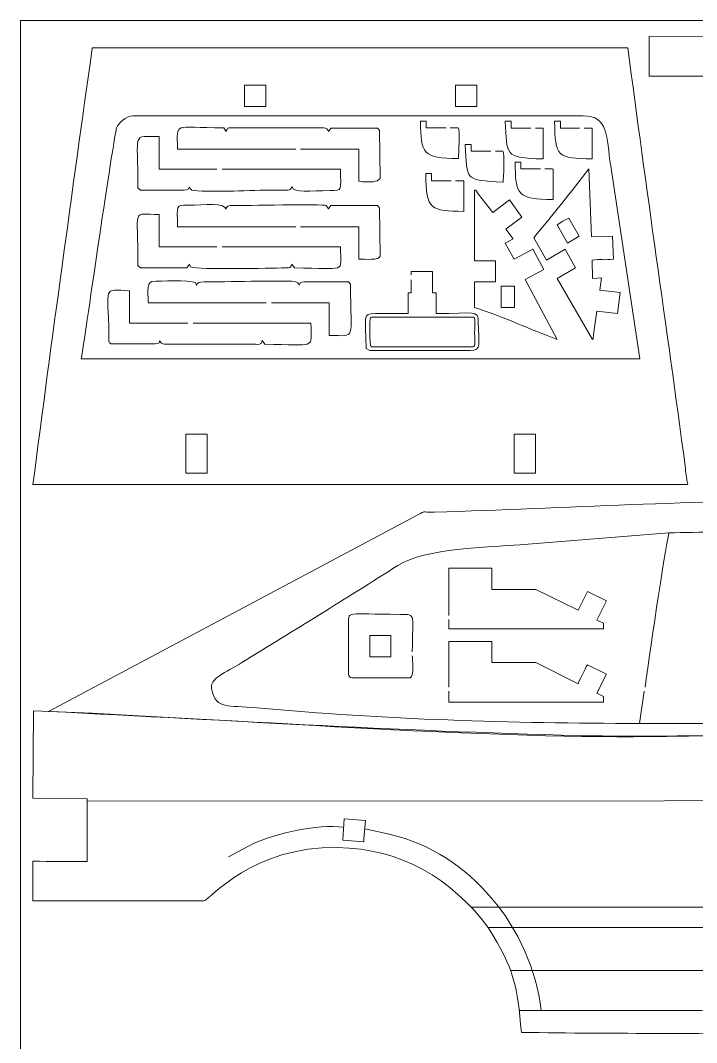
# Model space of a CAD drawing. Header units: centimetres. Extents: x -5.6 to 52.4, y -14 to 24.
# Drawn here: x -5.59 to 2.54, y 11.7 to 24.01 of the extents above; entities that cross this region are included whole.
import ezdxf

# ---------------------------------------------------------------- set-up
doc = ezdxf.new("R2010")
doc.units = ezdxf.units.CM
doc.header["$MEASUREMENT"] = 0
doc.layers.add('Camada 1', color=7, linetype='Continuous')

msp = doc.modelspace()

# ---------------------------------------------------------------- linework, layer by layer
at = {"layer": 'Camada 1', "color": 5, "lineweight": 9}
msp.add_open_spline([(52.40695, -13.99431), (52.40695, -13.99431), (-5.59305, -13.99431), (-5.59305, -13.99431), (-5.59305, -13.99431), (-5.59305, -13.99431), (52.40695, -13.9943), (52.40695, -13.9943), (52.40695, -13.9943), (52.40695, -13.9943), (52.40695, 24.00571), (52.40695, 24.00571), (52.40695, 24.00571), (52.40695, 24.00571), (-5.59305, 24.00571), (-5.59305, 24.00571), (-5.59305, 24.00571), (-5.59305, 24.00571), (-5.59305, -13.9943), (-5.59305, -13.9943)], degree=3, knots=[0, 0, 0, 0, 0.16666667, 0.16666667, 0.16666667, 0.16666667, 0.33333333, 0.33333333, 0.33333333, 0.33333333, 0.5, 0.5, 0.5, 0.5, 0.66666667, 0.66666667, 0.66666667, 0.66666667, 1, 1, 1, 1], dxfattribs=at)
at = {"layer": 'Camada 1', "color": 3, "lineweight": 9}
for points, knots in [([(3.84542, 23.82046), (3.84542, 23.82046), (1.96996, 23.81421), (1.96996, 23.81421), (1.96996, 23.81421), (1.96996, 23.81421), (1.96996, 23.33285), (1.96996, 23.33285), (1.96996, 23.33285), (4.67064, 23.33285), (7.3713, 23.33285), (10.07198, 23.33285), (10.07198, 23.33285), (10.07198, 23.33285), (10.07198, 23.82046), (10.07198, 23.82046), (10.07198, 23.82046), (10.07198, 23.82046), (3.84542, 23.82046), (3.84542, 23.82046)], [0, 0, 0, 0, 0.16666667, 0.16666667, 0.16666667, 0.16666667, 0.33333333, 0.33333333, 0.33333333, 0.33333333, 0.5, 0.5, 0.5, 0.5, 0.66666667, 0.66666667, 0.66666667, 0.66666667, 1, 1, 1, 1]), ([(2.34728, 18.41883), (2.34728, 18.41883), (2.43481, 18.41883), (2.43481, 18.41883), (2.43481, 18.41883), (2.41393, 18.51275), (2.41543, 18.55019), (2.40354, 18.64387), (2.40354, 18.64387), (2.18183, 20.32239), (1.93119, 21.99712), (1.71586, 23.6764), (1.71586, 23.6764), (1.71586, 23.6764), (-4.72949, 23.6764), (-4.72949, 23.6764), (-4.72949, 23.6764), (-4.97204, 21.92474), (-5.21735, 20.17278), (-5.44217, 18.41883), (-5.44217, 18.41883), (-2.84569, 18.41883), (-0.2492, 18.41883), (2.34728, 18.41883)], [0, 0, 0, 0, 0.14285714, 0.14285714, 0.14285714, 0.14285714, 0.28571429, 0.28571429, 0.28571429, 0.28571429, 0.42857143, 0.42857143, 0.42857143, 0.42857143, 0.57142857, 0.57142857, 0.57142857, 0.57142857, 0.71428571, 0.71428571, 0.71428571, 0.71428571, 1, 1, 1, 1]), ([(1.17823, 22.85744), (1.48278, 22.85744), (1.45489, 22.61215), (1.50957, 22.25103), (1.50957, 22.25103), (1.50957, 22.25103), (1.85965, 19.93169), (1.85965, 19.93169), (1.85965, 19.93169), (1.85965, 19.93169), (-4.86076, 19.93169), (-4.86076, 19.93169), (-4.86076, 19.93169), (-4.79995, 20.31331), (-4.4824, 22.53808), (-4.43567, 22.71364), (-4.43567, 22.71364), (-4.41204, 22.7748), (-4.32318, 22.84937), (-4.24187, 22.85744), (-4.24187, 22.85744), (-4.24187, 22.85744), (-2.9728, 22.85744), (-2.9728, 22.85744), (-2.9728, 22.85744), (-1.58912, 22.85744), (-0.20545, 22.85744), (1.17823, 22.85744)], [0, 0, 0, 0, 0.125, 0.125, 0.125, 0.125, 0.25, 0.25, 0.25, 0.25, 0.375, 0.375, 0.375, 0.375, 0.5, 0.5, 0.5, 0.5, 0.625, 0.625, 0.625, 0.625, 0.75, 0.75, 0.75, 0.75, 1, 1, 1, 1]), ([(9.05521, 16.24278), (9.05521, 16.24278), (6.67337, 18.08699), (6.67337, 18.08699), (6.67337, 18.08699), (6.57445, 18.1248), (4.36433, 18.20742), (4.11648, 18.21201), (4.11648, 18.21201), (2.5405, 18.24118), (0.96481, 18.12925), (-0.60971, 18.08699), (-0.60971, 18.08699), (-0.77908, 18.08417), (-0.7189, 18.10416), (-0.80352, 18.05573), (-0.80352, 18.05573), (-0.80352, 18.05573), (-1.17235, 17.86192), (-1.17235, 17.86192), (-1.17235, 17.86192), (-1.17235, 17.86192), (-5.25463, 15.6864), (-5.25463, 15.6864), (-5.25463, 15.6864), (-3.06052, 15.57841), (-0.86867, 15.43918), (1.32828, 15.39256), (1.32828, 15.39256), (1.76371, 15.38332), (2.1993, 15.39256), (2.63485, 15.39256), (2.63485, 15.39256), (2.63485, 15.39256), (2.63485, 15.39883), (2.63485, 15.39883), (2.63485, 15.39883), (5.14147, 15.37555), (7.64875, 15.39256), (10.15547, 15.39256), (10.15547, 15.39256), (10.15547, 15.39256), (9.05521, 16.24278), (9.05521, 16.24278)], [0, 0, 0, 0, 0.08333333, 0.08333333, 0.08333333, 0.08333333, 0.16666667, 0.16666667, 0.16666667, 0.16666667, 0.25, 0.25, 0.25, 0.25, 0.33333333, 0.33333333, 0.33333333, 0.33333333, 0.41666667, 0.41666667, 0.41666667, 0.41666667, 0.5, 0.5, 0.5, 0.5, 0.58333333, 0.58333333, 0.58333333, 0.58333333, 0.66666667, 0.66666667, 0.66666667, 0.66666667, 0.75, 0.75, 0.75, 0.75, 0.83333333, 0.83333333, 0.83333333, 0.83333333, 1, 1, 1, 1]), ([(1.90966, 15.93019), (1.90966, 15.93019), (1.8534, 15.54261), (1.8534, 15.54261), (1.8534, 15.54261), (0.31346, 15.54261), (-1.2157, 15.58967), (-2.74774, 15.73014), (-2.74774, 15.73014), (-3.10571, 15.76296), (-3.23167, 15.70797), (-3.29164, 15.9427), (-3.29164, 15.9427), (-3.32851, 16.087), (-3.12469, 16.15198), (-2.92903, 16.27401), (-2.92903, 16.27401), (-2.30292, 16.66449), (-1.67702, 17.04386), (-1.05358, 17.44308), (-1.05358, 17.44308), (-0.72243, 17.65513), (0.0471, 17.66432), (0.41556, 17.69314), (0.41556, 17.69314), (0.41556, 17.69314), (2.20974, 17.83692), (2.20974, 17.83692), (2.20974, 17.83692), (2.1577, 17.62892), (1.96071, 16.26276), (1.92218, 15.98021)], [0, 0, 0, 0, 0.11111111, 0.11111111, 0.11111111, 0.11111111, 0.22222222, 0.22222222, 0.22222222, 0.22222222, 0.33333333, 0.33333333, 0.33333333, 0.33333333, 0.44444444, 0.44444444, 0.44444444, 0.44444444, 0.55555556, 0.55555556, 0.55555556, 0.55555556, 0.66666667, 0.66666667, 0.66666667, 0.66666667, 0.77777778, 0.77777778, 0.77777778, 0.77777778, 1, 1, 1, 1]), ([(0.03419, 13.08573), (0.35763, 12.57209), (0.38158, 12.37639), (0.43431, 11.8229), (0.43431, 11.8229), (1.56742, 11.80306), (2.70697, 11.8151), (3.84139, 11.81042), (3.84139, 11.81042), (3.84139, 11.81042), (8.04244, 11.80415), (8.04244, 11.80415), (8.04244, 11.80415), (8.04244, 11.80415), (10.36802, 11.81042), (10.36802, 11.81042), (10.36802, 11.81042), (10.41833, 12.40093), (10.53701, 12.84819), (10.94943, 13.30453), (10.94943, 13.30453), (11.62557, 14.05267), (12.78135, 14.26438), (13.66262, 13.76715), (13.66262, 13.76715), (13.66262, 13.76715), (13.8689, 13.64212), (13.8689, 13.64212), (13.8689, 13.64212), (13.91262, 13.63002), (16.14867, 13.64838), (16.40704, 13.64838), (16.40704, 13.64838), (16.40704, 13.64838), (16.40704, 13.88594), (16.40704, 13.88594), (16.40704, 13.88594), (16.40704, 13.88594), (16.0507, 13.88594), (16.0507, 13.88594), (16.0507, 13.88594), (16.0507, 13.88594), (16.0507, 14.69863), (16.0507, 14.69863), (16.0507, 14.69863), (16.0507, 14.69863), (16.37578, 14.69863), (16.37578, 14.69863), (16.37578, 14.69863), (16.3399, 14.87801), (15.85409, 14.90632), (15.66312, 14.93621), (15.66312, 14.93621), (14.01093, 15.19485), (12.2242, 15.27721), (10.56183, 15.36756), (10.56183, 15.36756), (10.56183, 15.36756), (10.46182, 15.23002), (10.46182, 15.23002), (10.46182, 15.23002), (10.13062, 15.45069), (10.36035, 15.38179), (9.63659, 15.39883), (9.63659, 15.39883), (9.63659, 15.39883), (9.63659, 15.13624), (9.63659, 15.13624), (9.63659, 15.13624), (9.63659, 15.13624), (9.38028, 15.13624), (9.38028, 15.13624), (9.38028, 15.13624), (9.38028, 15.13624), (9.38028, 15.39883), (9.38028, 15.39883), (9.38028, 15.39883), (7.24224, 15.39883), (5.10421, 15.39883), (2.96617, 15.39883), (2.96617, 15.39883), (2.96617, 15.39883), (2.18475, 15.38632), (2.18475, 15.38632), (2.18475, 15.38632), (0.12053, 15.3471), (-2.77755, 15.57346), (-4.9358, 15.67388), (-4.9358, 15.67388), (-4.9358, 15.67388), (-5.43593, 15.69264), (-5.43593, 15.69264), (-5.43593, 15.69264), (-5.43593, 15.69264), (-5.44217, 14.64237), (-5.44217, 14.64237), (-5.44217, 14.64237), (-5.44217, 14.64237), (-4.79202, 14.63613), (-4.79202, 14.63613), (-4.79202, 14.63613), (-4.79202, 14.63613), (-4.79202, 13.8797), (-4.79202, 13.8797), (-4.79202, 13.8797), (-5.00427, 13.8797), (-5.23238, 13.87362), (-5.44217, 13.88594), (-5.44217, 13.88594), (-5.44217, 13.88594), (-5.44217, 13.40456), (-5.44217, 13.40456), (-5.44217, 13.40456), (-5.44217, 13.40456), (-3.38541, 13.40456), (-3.38541, 13.40456), (-3.38541, 13.40456), (-3.3099, 13.43165), (-2.79171, 14.06724), (-1.77875, 14.04847), (-1.77875, 14.04847), (-1.01222, 14.03427), (-0.41019, 13.6783), (0.03419, 13.08573), (0.03419, 13.08573), (3.61218, 13.08573), (7.19016, 13.08573), (10.76815, 13.08573)], [0, 0, 0, 0, 0.03030303, 0.03030303, 0.03030303, 0.03030303, 0.06060606, 0.06060606, 0.06060606, 0.06060606, 0.09090909, 0.09090909, 0.09090909, 0.09090909, 0.12121212, 0.12121212, 0.12121212, 0.12121212, 0.15151515, 0.15151515, 0.15151515, 0.15151515, 0.18181818, 0.18181818, 0.18181818, 0.18181818, 0.21212121, 0.21212121, 0.21212121, 0.21212121, 0.24242424, 0.24242424, 0.24242424, 0.24242424, 0.27272727, 0.27272727, 0.27272727, 0.27272727, 0.3030303, 0.3030303, 0.3030303, 0.3030303, 0.33333333, 0.33333333, 0.33333333, 0.33333333, 0.36363636, 0.36363636, 0.36363636, 0.36363636, 0.39393939, 0.39393939, 0.39393939, 0.39393939, 0.42424242, 0.42424242, 0.42424242, 0.42424242, 0.45454545, 0.45454545, 0.45454545, 0.45454545, 0.48484848, 0.48484848, 0.48484848, 0.48484848, 0.51515152, 0.51515152, 0.51515152, 0.51515152, 0.54545455, 0.54545455, 0.54545455, 0.54545455, 0.57575758, 0.57575758, 0.57575758, 0.57575758, 0.60606061, 0.60606061, 0.60606061, 0.60606061, 0.63636364, 0.63636364, 0.63636364, 0.63636364, 0.66666667, 0.66666667, 0.66666667, 0.66666667, 0.6969697, 0.6969697, 0.6969697, 0.6969697, 0.72727273, 0.72727273, 0.72727273, 0.72727273, 0.75757576, 0.75757576, 0.75757576, 0.75757576, 0.78787879, 0.78787879, 0.78787879, 0.78787879, 0.81818182, 0.81818182, 0.81818182, 0.81818182, 0.84848485, 0.84848485, 0.84848485, 0.84848485, 0.87878788, 0.87878788, 0.87878788, 0.87878788, 0.90909091, 0.90909091, 0.90909091, 0.90909091, 0.93939394, 0.93939394, 0.93939394, 0.93939394, 1, 1, 1, 1])]:
    msp.add_open_spline(points, degree=3, knots=knots, dxfattribs=at)
at = {"layer": 'Camada 1', "lineweight": 9}
for points in [[(-2.67896, 23.22626), (-2.67896, 23.22626), (-2.64146, 23.22626), (-2.64146, 23.22626), (-2.64146, 23.22626), (-2.64146, 23.22626), (-2.64146, 22.96996), (-2.64146, 22.96996), (-2.64146, 22.96996), (-2.64146, 22.96996), (-2.89779, 22.96996), (-2.89779, 22.96996), (-2.89779, 22.96996), (-2.89779, 22.96996), (-2.89779, 23.22626), (-2.89779, 23.22626), (-2.89779, 23.22626), (-2.89779, 23.22626), (-2.67896, 23.22626), (-2.67896, 23.22626)], [(-0.14083, 23.22626), (-0.14083, 23.22626), (-0.10333, 23.22626), (-0.10333, 23.22626), (-0.10333, 23.22626), (-0.10333, 23.22626), (-0.10333, 22.96996), (-0.10333, 22.96996), (-0.10333, 22.96996), (-0.10333, 22.96996), (-0.35966, 22.96996), (-0.35966, 22.96996), (-0.35966, 22.96996), (-0.35966, 22.96996), (-0.35966, 23.22626), (-0.35966, 23.22626), (-0.35966, 23.22626), (-0.35966, 23.22626), (-0.14083, 23.22626), (-0.14083, 23.22626)], [(0.93444, 21.58836), (0.93444, 21.58836), (0.86566, 21.54459), (0.86566, 21.54459), (0.86566, 21.54459), (0.86566, 21.54459), (0.9907, 21.32578), (0.9907, 21.32578), (0.9907, 21.32578), (0.9907, 21.32578), (1.12823, 21.40708), (1.12823, 21.40708), (1.12823, 21.40708), (1.12823, 21.40708), (1.0032, 21.62587), (1.0032, 21.62587), (1.0032, 21.62587), (1.0032, 21.62587), (0.93444, 21.58836), (0.93444, 21.58836)], [(0.27176, 20.55061), (0.27176, 20.55061), (0.19049, 20.55061), (0.19049, 20.55061), (0.19049, 20.55061), (0.19049, 20.55061), (0.19049, 20.80691), (0.19049, 20.80691), (0.19049, 20.80691), (0.19049, 20.80691), (0.35302, 20.80691), (0.35302, 20.80691), (0.35302, 20.80691), (0.35302, 20.80691), (0.35302, 20.55061), (0.35302, 20.55061), (0.35302, 20.55061), (0.35302, 20.55061), (0.27176, 20.55061), (0.27176, 20.55061)], [(-3.3854, 19.02521), (-3.3854, 19.02521), (-3.3479, 19.02521), (-3.3479, 19.02521), (-3.3479, 19.02521), (-3.3479, 19.02521), (-3.3479, 18.55635), (-3.3479, 18.55635), (-3.3479, 18.55635), (-3.3479, 18.55635), (-3.60421, 18.55635), (-3.60421, 18.55635), (-3.60421, 18.55635), (-3.60421, 18.55635), (-3.60421, 19.02521), (-3.60421, 19.02521), (-3.60421, 19.02521), (-3.60421, 19.02521), (-3.3854, 19.02521), (-3.3854, 19.02521)], [(0.55934, 19.02521), (0.55934, 19.02521), (0.60309, 19.02521), (0.60309, 19.02521), (0.60309, 19.02521), (0.60309, 19.02521), (0.60309, 18.55635), (0.60309, 18.55635), (0.60309, 18.55635), (0.60309, 18.55635), (0.34678, 18.55635), (0.34678, 18.55635), (0.34678, 18.55635), (0.34678, 18.55635), (0.34678, 19.02521), (0.34678, 19.02521), (0.34678, 19.02521), (0.34678, 19.02521), (0.55934, 19.02521), (0.55934, 19.02521)], [(-1.3474, 16.59913), (-1.3474, 16.59913), (-1.39114, 16.59913), (-1.39114, 16.59913), (-1.39114, 16.59913), (-1.39114, 16.59913), (-1.39114, 16.34279), (-1.39114, 16.34279), (-1.39114, 16.34279), (-1.39114, 16.34279), (-1.13484, 16.34279), (-1.13484, 16.34279), (-1.13484, 16.34279), (-1.13484, 16.34279), (-1.13484, 16.59913), (-1.13484, 16.59913), (-1.13484, 16.59913), (-1.13484, 16.59913), (-1.3474, 16.59913), (-1.3474, 16.59913)], [(-1.45992, 14.15475), (-1.45992, 14.15475), (-1.45992, 14.11725), (-1.45992, 14.11725), (-1.45992, 14.11725), (-1.45992, 14.11725), (-1.71625, 14.136), (-1.71625, 14.136), (-1.71625, 14.136), (-1.71625, 14.136), (-1.69749, 14.3923), (-1.69749, 14.3923), (-1.69749, 14.3923), (-1.69749, 14.3923), (-1.44117, 14.37355), (-1.44117, 14.37355), (-1.44117, 14.37355), (-1.44117, 14.37355), (-1.45992, 14.15475), (-1.45992, 14.15475)]]:
    msp.add_open_spline(points, degree=3, knots=[0, 0, 0, 0, 0.16666667, 0.16666667, 0.16666667, 0.16666667, 0.33333333, 0.33333333, 0.33333333, 0.33333333, 0.5, 0.5, 0.5, 0.5, 0.66666667, 0.66666667, 0.66666667, 0.66666667, 1, 1, 1, 1], dxfattribs=at)
at = {"layer": 'Camada 1', "color": 2, "lineweight": 9}
for points, knots in [([(-2.27888, 22.4573), (-2.27888, 22.4573), (-3.70424, 22.4573), (-3.70424, 22.4573), (-3.70424, 22.4573), (-3.70424, 22.79319), (-3.77194, 22.71364), (-3.14786, 22.71364), (-3.14786, 22.71364), (-3.14786, 22.71364), (-3.1166, 22.66987), (-3.1166, 22.66987), (-3.1166, 22.66987), (-3.1166, 22.66987), (-3.1166, 22.68239), (-3.1166, 22.68239), (-3.1166, 22.68239), (-3.08251, 22.71642), (-3.11378, 22.71364), (-3.03531, 22.71364), (-3.03531, 22.71364), (-3.03531, 22.71364), (-1.94129, 22.71364), (-1.94129, 22.71364), (-1.94129, 22.71364), (-1.91448, 22.71033), (-1.89675, 22.69338), (-1.88503, 22.66987), (-1.88503, 22.66987), (-1.88503, 22.66987), (-1.86004, 22.70738), (-1.86004, 22.70738), (-1.86004, 22.70738), (-1.80226, 22.70738), (-1.29738, 22.70738), (-1.29738, 22.70738), (-1.29738, 22.70738), (-1.29738, 22.70738), (-1.27239, 22.68239), (-1.27239, 22.68239), (-1.27239, 22.68239), (-1.27239, 22.68239), (-1.26612, 22.10098), (-1.26612, 22.10098), (-1.26612, 22.10098), (-1.30907, 22.05806), (-1.37468, 22.0591), (-1.47243, 22.06346), (-1.47243, 22.06346), (-1.47243, 22.06346), (-1.52244, 22.06974), (-1.52244, 22.06974), (-1.52244, 22.06974), (-1.52244, 22.06974), (-1.52244, 22.4573), (-1.52244, 22.4573), (-1.52244, 22.4573), (-1.52244, 22.4573), (-2.22262, 22.4573), (-2.22262, 22.4573)], [0, 0, 0, 0, 0.0625, 0.0625, 0.0625, 0.0625, 0.125, 0.125, 0.125, 0.125, 0.1875, 0.1875, 0.1875, 0.1875, 0.25, 0.25, 0.25, 0.25, 0.3125, 0.3125, 0.3125, 0.3125, 0.375, 0.375, 0.375, 0.375, 0.4375, 0.4375, 0.4375, 0.4375, 0.5, 0.5, 0.5, 0.5, 0.5625, 0.5625, 0.5625, 0.5625, 0.625, 0.625, 0.625, 0.625, 0.6875, 0.6875, 0.6875, 0.6875, 0.75, 0.75, 0.75, 0.75, 0.8125, 0.8125, 0.8125, 0.8125, 0.875, 0.875, 0.875, 0.875, 1, 1, 1, 1]), ([(-0.42216, 22.71364), (-0.42216, 22.71364), (-0.32839, 22.71364), (-0.32839, 22.71364), (-0.32839, 22.71364), (-0.30049, 22.68559), (-0.32216, 22.39532), (-0.32216, 22.34479), (-0.32216, 22.34479), (-0.7503, 22.34479), (-0.77849, 22.39823), (-0.77849, 22.79491), (-0.77849, 22.79491), (-0.77849, 22.79491), (-0.70973, 22.79491), (-0.70973, 22.79491), (-0.70973, 22.79491), (-0.70973, 22.79491), (-0.70973, 22.71364), (-0.70973, 22.71364), (-0.70973, 22.71364), (-0.70973, 22.71364), (-0.47218, 22.71364), (-0.47218, 22.71364)], [0, 0, 0, 0, 0.14285714, 0.14285714, 0.14285714, 0.14285714, 0.28571429, 0.28571429, 0.28571429, 0.28571429, 0.42857143, 0.42857143, 0.42857143, 0.42857143, 0.57142857, 0.57142857, 0.57142857, 0.57142857, 0.71428571, 0.71428571, 0.71428571, 0.71428571, 1, 1, 1, 1]), ([(0.60309, 22.70738), (0.60309, 22.70738), (0.69686, 22.70738), (0.69686, 22.70738), (0.69686, 22.70738), (0.69686, 22.70738), (0.69686, 22.33855), (0.69686, 22.33855), (0.69686, 22.33855), (0.21699, 22.35083), (0.2647, 22.38337), (0.2405, 22.79491), (0.2405, 22.79491), (0.2405, 22.79491), (0.30927, 22.79491), (0.30927, 22.79491), (0.30927, 22.79491), (0.30927, 22.79491), (0.30927, 22.70738), (0.30927, 22.70738), (0.30927, 22.70738), (0.30927, 22.70738), (0.54683, 22.70738), (0.54683, 22.70738)], [0, 0, 0, 0, 0.14285714, 0.14285714, 0.14285714, 0.14285714, 0.28571429, 0.28571429, 0.28571429, 0.28571429, 0.42857143, 0.42857143, 0.42857143, 0.42857143, 0.57142857, 0.57142857, 0.57142857, 0.57142857, 0.71428571, 0.71428571, 0.71428571, 0.71428571, 1, 1, 1, 1]), ([(1.19074, 22.70738), (1.19074, 22.70738), (1.2845, 22.70738), (1.2845, 22.70738), (1.2845, 22.70738), (1.2845, 22.70738), (1.2845, 22.33855), (1.2845, 22.33855), (1.2845, 22.33855), (0.87446, 22.34905), (0.8344, 22.35225), (0.8344, 22.79491), (0.8344, 22.79491), (0.8344, 22.79491), (0.90317, 22.79491), (0.90317, 22.79491), (0.90317, 22.79491), (0.90317, 22.79491), (0.90317, 22.70738), (0.90317, 22.70738), (0.90317, 22.70738), (0.90317, 22.70738), (1.13448, 22.70738), (1.13448, 22.70738)], [0, 0, 0, 0, 0.14285714, 0.14285714, 0.14285714, 0.14285714, 0.28571429, 0.28571429, 0.28571429, 0.28571429, 0.42857143, 0.42857143, 0.42857143, 0.42857143, 0.57142857, 0.57142857, 0.57142857, 0.57142857, 0.71428571, 0.71428571, 0.71428571, 0.71428571, 1, 1, 1, 1]), ([(-3.16661, 22.21352), (-3.16661, 22.21352), (-1.74125, 22.21352), (-1.74125, 22.21352), (-1.74125, 22.21352), (-1.74125, 21.96112), (-1.71516, 21.9572), (-1.86627, 21.9572), (-1.86627, 21.9572), (-2.11205, 21.9572), (-2.29948, 21.91898), (-2.3289, 22.00721), (-2.3289, 22.00721), (-2.34913, 21.94641), (-2.3598, 21.96346), (-2.54145, 21.96346), (-2.54145, 21.96346), (-2.81471, 21.96205), (-3.25025, 21.9362), (-3.51044, 21.9572), (-3.51044, 21.9572), (-3.54373, 21.96261), (-3.55146, 21.98304), (-3.56045, 22.00096), (-3.56045, 22.00096), (-3.58411, 21.95361), (-3.58312, 21.96346), (-3.67922, 21.96346), (-3.67922, 21.96346), (-3.67922, 21.96346), (-4.1481, 21.96346), (-4.1481, 21.96346), (-4.1481, 21.96346), (-4.1481, 21.96346), (-4.17935, 21.98846), (-4.17935, 21.98846), (-4.17935, 21.98846), (-4.17935, 22.68964), (-4.25878, 22.60738), (-3.92304, 22.60738), (-3.92304, 22.60738), (-3.92304, 22.60738), (-3.92304, 22.21352), (-3.92304, 22.21352), (-3.92304, 22.21352), (-3.92304, 22.21352), (-3.22912, 22.21352), (-3.22912, 22.21352)], [0, 0, 0, 0, 0.07692308, 0.07692308, 0.07692308, 0.07692308, 0.15384615, 0.15384615, 0.15384615, 0.15384615, 0.23076923, 0.23076923, 0.23076923, 0.23076923, 0.30769231, 0.30769231, 0.30769231, 0.30769231, 0.38461538, 0.38461538, 0.38461538, 0.38461538, 0.46153846, 0.46153846, 0.46153846, 0.46153846, 0.53846154, 0.53846154, 0.53846154, 0.53846154, 0.61538462, 0.61538462, 0.61538462, 0.61538462, 0.69230769, 0.69230769, 0.69230769, 0.69230769, 0.76923077, 0.76923077, 0.76923077, 0.76923077, 0.84615385, 0.84615385, 0.84615385, 0.84615385, 1, 1, 1, 1]), ([(0.12171, 22.43232), (0.12171, 22.43232), (0.20925, 22.43232), (0.20925, 22.43232), (0.20925, 22.43232), (0.2374, 22.40413), (0.21548, 22.10843), (0.21548, 22.05723), (0.21548, 22.05723), (-0.25902, 22.08877), (-0.21328, 22.07195), (-0.24087, 22.51361), (-0.24087, 22.51361), (-0.24087, 22.51361), (-0.17209, 22.51361), (-0.17209, 22.51361), (-0.17209, 22.51361), (-0.17209, 22.51361), (-0.17209, 22.43232), (-0.17209, 22.43232), (-0.17209, 22.43232), (-0.17209, 22.43232), (0.06545, 22.43232), (0.06545, 22.43232)], [0, 0, 0, 0, 0.14285714, 0.14285714, 0.14285714, 0.14285714, 0.28571429, 0.28571429, 0.28571429, 0.28571429, 0.42857143, 0.42857143, 0.42857143, 0.42857143, 0.57142857, 0.57142857, 0.57142857, 0.57142857, 0.71428571, 0.71428571, 0.71428571, 0.71428571, 1, 1, 1, 1]), ([(0.71561, 22.21977), (0.71561, 22.21977), (0.8094, 22.21977), (0.8094, 22.21977), (0.8094, 22.21977), (0.8094, 22.21977), (0.81565, 22.21352), (0.81565, 22.21352), (0.81565, 22.21352), (0.81565, 22.21352), (0.81565, 21.85095), (0.81565, 21.85095), (0.81565, 21.85095), (0.38713, 21.85095), (0.3593, 21.90451), (0.3593, 22.30105), (0.3593, 22.30105), (0.3593, 22.30105), (0.42804, 22.30105), (0.42804, 22.30105), (0.42804, 22.30105), (0.42804, 22.30105), (0.42804, 22.21977), (0.42804, 22.21977), (0.42804, 22.21977), (0.42804, 22.21977), (0.66562, 22.21977), (0.66562, 22.21977)], [0, 0, 0, 0, 0.125, 0.125, 0.125, 0.125, 0.25, 0.25, 0.25, 0.25, 0.375, 0.375, 0.375, 0.375, 0.5, 0.5, 0.5, 0.5, 0.625, 0.625, 0.625, 0.625, 0.75, 0.75, 0.75, 0.75, 1, 1, 1, 1]), ([(-0.35966, 22.07599), (-0.35966, 22.07599), (-0.25962, 22.07599), (-0.25962, 22.07599), (-0.25962, 22.07599), (-0.25962, 22.07599), (-0.25962, 21.70712), (-0.25962, 21.70712), (-0.25962, 21.70712), (-0.64818, 21.71713), (-0.716, 21.71292), (-0.716, 22.16351), (-0.716, 22.16351), (-0.716, 22.16351), (-0.64722, 22.16351), (-0.64722, 22.16351), (-0.64722, 22.16351), (-0.64722, 22.16351), (-0.64722, 22.07599), (-0.64722, 22.07599), (-0.64722, 22.07599), (-0.64722, 22.07599), (-0.40968, 22.07599), (-0.40968, 22.07599)], [0, 0, 0, 0, 0.14285714, 0.14285714, 0.14285714, 0.14285714, 0.28571429, 0.28571429, 0.28571429, 0.28571429, 0.42857143, 0.42857143, 0.42857143, 0.42857143, 0.57142857, 0.57142857, 0.57142857, 0.57142857, 0.71428571, 0.71428571, 0.71428571, 0.71428571, 1, 1, 1, 1]), ([(1.30326, 20.22553), (1.30326, 20.22553), (1.29701, 20.16925), (1.29701, 20.16925), (1.29701, 20.16925), (1.29701, 20.16925), (1.29078, 20.16925), (1.29078, 20.16925), (1.29078, 20.16925), (1.29078, 20.16925), (1.29078, 20.163), (1.29078, 20.163), (1.29078, 20.163), (1.29078, 20.163), (0.86566, 20.90068), (0.86566, 20.90068), (0.86566, 20.90068), (0.86566, 20.90068), (1.08447, 21.02572), (1.08447, 21.02572), (1.08447, 21.02572), (1.08447, 21.02572), (0.95943, 21.25078), (0.95943, 21.25078), (0.95943, 21.25078), (0.95943, 21.25078), (0.73436, 21.11951), (0.73436, 21.11951), (0.73436, 21.11951), (0.73436, 21.11951), (0.58434, 21.38832), (0.58434, 21.38832), (0.58434, 21.38832), (0.8033, 21.662), (1.03619, 21.94307), (1.247, 22.21977), (1.247, 22.21977), (1.247, 22.21977), (1.27826, 21.40081), (1.27826, 21.40081), (1.27826, 21.40081), (1.27826, 21.40081), (1.52832, 21.40708), (1.52832, 21.40708), (1.52832, 21.40708), (1.52832, 21.40708), (1.54084, 21.13199), (1.54084, 21.13199), (1.54084, 21.13199), (1.43594, 21.11704), (1.37693, 21.13489), (1.2845, 21.11951), (1.2845, 21.11951), (1.2845, 21.11951), (1.29078, 20.90068), (1.29078, 20.90068), (1.29078, 20.90068), (1.29078, 20.90068), (1.39705, 20.90694), (1.39705, 20.90694), (1.39705, 20.90694), (1.39705, 20.90694), (1.3783, 20.7569), (1.3783, 20.7569), (1.3783, 20.7569), (1.3783, 20.7569), (1.62209, 20.7319), (1.62209, 20.7319), (1.62209, 20.7319), (1.62209, 20.7319), (1.59083, 20.4756), (1.59083, 20.4756), (1.59083, 20.4756), (1.59083, 20.4756), (1.34076, 20.50683), (1.34076, 20.50683), (1.34076, 20.50683), (1.34076, 20.50683), (1.30326, 20.22553), (1.30326, 20.22553)], [0, 0, 0, 0, 0.04761905, 0.04761905, 0.04761905, 0.04761905, 0.0952381, 0.0952381, 0.0952381, 0.0952381, 0.14285714, 0.14285714, 0.14285714, 0.14285714, 0.19047619, 0.19047619, 0.19047619, 0.19047619, 0.23809524, 0.23809524, 0.23809524, 0.23809524, 0.28571429, 0.28571429, 0.28571429, 0.28571429, 0.33333333, 0.33333333, 0.33333333, 0.33333333, 0.38095238, 0.38095238, 0.38095238, 0.38095238, 0.42857143, 0.42857143, 0.42857143, 0.42857143, 0.47619048, 0.47619048, 0.47619048, 0.47619048, 0.52380952, 0.52380952, 0.52380952, 0.52380952, 0.57142857, 0.57142857, 0.57142857, 0.57142857, 0.61904762, 0.61904762, 0.61904762, 0.61904762, 0.66666667, 0.66666667, 0.66666667, 0.66666667, 0.71428571, 0.71428571, 0.71428571, 0.71428571, 0.76190476, 0.76190476, 0.76190476, 0.76190476, 0.80952381, 0.80952381, 0.80952381, 0.80952381, 0.85714286, 0.85714286, 0.85714286, 0.85714286, 0.9047619, 0.9047619, 0.9047619, 0.9047619, 1, 1, 1, 1]), ([(-0.08457, 21.91969), (-0.08457, 21.91969), (-0.11583, 21.96346), (-0.11583, 21.96346), (-0.11583, 21.96346), (-0.11583, 21.96346), (-0.12835, 21.96346), (-0.12835, 21.96346), (-0.12835, 21.96346), (-0.12835, 21.96346), (-0.12835, 21.11323), (-0.12835, 21.11323), (-0.12835, 21.11323), (-0.12835, 21.11323), (0.12171, 21.11323), (0.12171, 21.11323), (0.12171, 21.11323), (0.12171, 21.11323), (0.12171, 20.85694), (0.12171, 20.85694), (0.12171, 20.85694), (0.12171, 20.85694), (-0.12835, 20.85694), (-0.12835, 20.85694), (-0.12835, 20.85694), (-0.12835, 20.85694), (-0.12835, 20.55061), (-0.12835, 20.55061), (-0.12835, 20.55061), (0.20686, 20.43881), (0.53734, 20.29023), (0.86566, 20.163), (0.86566, 20.163), (0.86566, 20.163), (0.47805, 20.88819), (0.47805, 20.88819), (0.47805, 20.88819), (0.47805, 20.88819), (0.70313, 21.00696), (0.70313, 21.00696), (0.70313, 21.00696), (0.70313, 21.00696), (0.57182, 21.25078), (0.57182, 21.25078), (0.57182, 21.25078), (0.57182, 21.25078), (0.34678, 21.13199), (0.34678, 21.13199), (0.34678, 21.13199), (0.34678, 21.13199), (0.2405, 21.32578), (0.2405, 21.32578), (0.2405, 21.32578), (0.2405, 21.32578), (0.33427, 21.37581), (0.33427, 21.37581), (0.33427, 21.37581), (0.33427, 21.37581), (0.24675, 21.4946), (0.24675, 21.4946), (0.24675, 21.4946), (0.24675, 21.4946), (0.44054, 21.63839), (0.44054, 21.63839), (0.44054, 21.63839), (0.44054, 21.63839), (0.29052, 21.84468), (0.29052, 21.84468), (0.29052, 21.84468), (0.29052, 21.84468), (0.09045, 21.69465), (0.09045, 21.69465), (0.09045, 21.69465), (0.09045, 21.69465), (-0.08457, 21.91969), (-0.08457, 21.91969)], [0, 0, 0, 0, 0.05, 0.05, 0.05, 0.05, 0.1, 0.1, 0.1, 0.1, 0.15, 0.15, 0.15, 0.15, 0.2, 0.2, 0.2, 0.2, 0.25, 0.25, 0.25, 0.25, 0.3, 0.3, 0.3, 0.3, 0.35, 0.35, 0.35, 0.35, 0.4, 0.4, 0.4, 0.4, 0.45, 0.45, 0.45, 0.45, 0.5, 0.5, 0.5, 0.5, 0.55, 0.55, 0.55, 0.55, 0.6, 0.6, 0.6, 0.6, 0.65, 0.65, 0.65, 0.65, 0.7, 0.7, 0.7, 0.7, 0.75, 0.75, 0.75, 0.75, 0.8, 0.8, 0.8, 0.8, 0.85, 0.85, 0.85, 0.85, 0.9, 0.9, 0.9, 0.9, 1, 1, 1, 1]), ([(-2.27888, 21.5196), (-2.754, 21.5196), (-3.22912, 21.5196), (-3.70424, 21.5196), (-3.70424, 21.5196), (-3.70424, 21.78582), (-3.72917, 21.78217), (-3.57921, 21.78217), (-3.57921, 21.78217), (-3.36742, 21.78217), (-3.14591, 21.82042), (-3.1166, 21.73216), (-3.1166, 21.73216), (-3.1166, 21.73216), (-3.1166, 21.75091), (-3.1166, 21.75091), (-3.1166, 21.75091), (-3.08545, 21.78204), (-3.09445, 21.7759), (-3.03531, 21.7759), (-3.03531, 21.7759), (-2.91622, 21.7759), (-1.94461, 21.79952), (-1.9163, 21.7759), (-1.9163, 21.7759), (-1.9163, 21.7759), (-1.88503, 21.73839), (-1.88503, 21.73839), (-1.88503, 21.73839), (-1.88503, 21.73839), (-1.86004, 21.7759), (-1.86004, 21.7759), (-1.86004, 21.7759), (-1.80226, 21.7759), (-1.29738, 21.7759), (-1.29738, 21.7759), (-1.29738, 21.7759), (-1.29738, 21.7759), (-1.27239, 21.74466), (-1.27239, 21.74466), (-1.27239, 21.74466), (-1.27239, 21.74466), (-1.26612, 21.16949), (-1.26612, 21.16949), (-1.26612, 21.16949), (-1.27221, 21.11482), (-1.44832, 21.13199), (-1.52244, 21.13199), (-1.52244, 21.13199), (-1.52244, 21.13199), (-1.52244, 21.5196), (-1.52244, 21.5196), (-1.52244, 21.5196), (-1.52244, 21.5196), (-2.22262, 21.5196), (-2.22262, 21.5196)], [0, 0, 0, 0, 0.06666667, 0.06666667, 0.06666667, 0.06666667, 0.13333333, 0.13333333, 0.13333333, 0.13333333, 0.2, 0.2, 0.2, 0.2, 0.26666667, 0.26666667, 0.26666667, 0.26666667, 0.33333333, 0.33333333, 0.33333333, 0.33333333, 0.4, 0.4, 0.4, 0.4, 0.46666667, 0.46666667, 0.46666667, 0.46666667, 0.53333333, 0.53333333, 0.53333333, 0.53333333, 0.6, 0.6, 0.6, 0.6, 0.66666667, 0.66666667, 0.66666667, 0.66666667, 0.73333333, 0.73333333, 0.73333333, 0.73333333, 0.8, 0.8, 0.8, 0.8, 0.86666667, 0.86666667, 0.86666667, 0.86666667, 1, 1, 1, 1]), ([(-3.16661, 21.28203), (-2.69149, 21.28203), (-2.21637, 21.28203), (-1.74125, 21.28203), (-1.74125, 21.28203), (-1.74125, 20.9463), (-1.65544, 21.02572), (-2.29764, 21.02572), (-2.29764, 21.02572), (-2.29764, 21.02572), (-2.3289, 21.06949), (-2.3289, 21.06949), (-2.3289, 21.06949), (-2.35224, 21.02265), (-2.34124, 21.02572), (-2.41016, 21.02572), (-2.41016, 21.02572), (-2.59313, 21.02572), (-3.43731, 21.00135), (-3.54795, 21.03822), (-3.54795, 21.03822), (-3.54795, 21.03822), (-3.56045, 21.06949), (-3.56045, 21.06949), (-3.56045, 21.06949), (-3.56045, 21.06949), (-3.59169, 21.02572), (-3.59169, 21.02572), (-3.59169, 21.02572), (-3.59169, 21.02572), (-4.1481, 21.02572), (-4.1481, 21.02572), (-4.1481, 21.02572), (-4.1481, 21.02572), (-4.17935, 21.05697), (-4.17935, 21.05697), (-4.17935, 21.05697), (-4.17935, 21.7761), (-4.25902, 21.66962), (-3.92304, 21.66962), (-3.92304, 21.66962), (-3.92304, 21.66962), (-3.92304, 21.28203), (-3.92304, 21.28203), (-3.92304, 21.28203), (-3.92304, 21.28203), (-3.22912, 21.28203), (-3.22912, 21.28203)], [0, 0, 0, 0, 0.07692308, 0.07692308, 0.07692308, 0.07692308, 0.15384615, 0.15384615, 0.15384615, 0.15384615, 0.23076923, 0.23076923, 0.23076923, 0.23076923, 0.30769231, 0.30769231, 0.30769231, 0.30769231, 0.38461538, 0.38461538, 0.38461538, 0.38461538, 0.46153846, 0.46153846, 0.46153846, 0.46153846, 0.53846154, 0.53846154, 0.53846154, 0.53846154, 0.61538462, 0.61538462, 0.61538462, 0.61538462, 0.69230769, 0.69230769, 0.69230769, 0.69230769, 0.76923077, 0.76923077, 0.76923077, 0.76923077, 0.84615385, 0.84615385, 0.84615385, 0.84615385, 1, 1, 1, 1]), ([(-0.89101, 20.94444), (-0.89101, 20.94444), (-0.89101, 20.98196), (-0.89101, 20.98196), (-0.89101, 20.98196), (-0.89101, 20.98196), (-0.63472, 20.98196), (-0.63472, 20.98196), (-0.63472, 20.98196), (-0.63472, 20.98196), (-0.63472, 20.72566), (-0.63472, 20.72566), (-0.63472, 20.72566), (-0.63472, 20.72566), (-0.59096, 20.72566), (-0.59096, 20.72566), (-0.59096, 20.72566), (-0.59096, 20.72566), (-0.59096, 20.4756), (-0.59096, 20.4756), (-0.59096, 20.4756), (-0.13422, 20.4756), (-0.08457, 20.52614), (-0.08457, 20.37556), (-0.08457, 20.37556), (-0.08457, 20.11105), (-0.03393, 20.03173), (-0.18461, 20.03173), (-0.18461, 20.03173), (-0.18461, 20.03173), (-1.39114, 20.03173), (-1.39114, 20.03173), (-1.39114, 20.03173), (-1.39114, 20.03173), (-1.43492, 20.05673), (-1.43492, 20.05673), (-1.43492, 20.05673), (-1.43492, 20.45431), (-1.48793, 20.4756), (-1.3224, 20.4756), (-1.3224, 20.4756), (-1.3224, 20.4756), (-0.92856, 20.4756), (-0.92856, 20.4756), (-0.92856, 20.4756), (-0.92856, 20.4756), (-0.92856, 20.72566), (-0.92856, 20.72566), (-0.92856, 20.72566), (-0.92856, 20.72566), (-0.89101, 20.72566), (-0.89101, 20.72566), (-0.89101, 20.72566), (-0.89101, 20.72566), (-0.89101, 20.88192), (-0.89101, 20.88192)], [0, 0, 0, 0, 0.06666667, 0.06666667, 0.06666667, 0.06666667, 0.13333333, 0.13333333, 0.13333333, 0.13333333, 0.2, 0.2, 0.2, 0.2, 0.26666667, 0.26666667, 0.26666667, 0.26666667, 0.33333333, 0.33333333, 0.33333333, 0.33333333, 0.4, 0.4, 0.4, 0.4, 0.46666667, 0.46666667, 0.46666667, 0.46666667, 0.53333333, 0.53333333, 0.53333333, 0.53333333, 0.6, 0.6, 0.6, 0.6, 0.66666667, 0.66666667, 0.66666667, 0.66666667, 0.73333333, 0.73333333, 0.73333333, 0.73333333, 0.8, 0.8, 0.8, 0.8, 0.86666667, 0.86666667, 0.86666667, 0.86666667, 1, 1, 1, 1]), ([(-3.51668, 20.36305), (-3.51668, 20.36305), (-2.09758, 20.36305), (-2.09758, 20.36305), (-2.09758, 20.36305), (-2.09758, 20.02717), (-2.02989, 20.10674), (-2.65397, 20.10674), (-2.65397, 20.10674), (-2.65397, 20.10674), (-2.68523, 20.15049), (-2.68523, 20.15049), (-2.68523, 20.15049), (-2.68523, 20.0976), (-2.73866, 20.10674), (-2.76649, 20.10674), (-2.76649, 20.10674), (-2.76649, 20.10674), (-3.86054, 20.10674), (-3.86054, 20.10674), (-3.86054, 20.10674), (-3.88738, 20.11005), (-3.90497, 20.12695), (-3.9168, 20.15049), (-3.9168, 20.15049), (-3.92837, 20.10415), (-3.93281, 20.11299), (-4.02932, 20.11299), (-4.02932, 20.11299), (-4.02932, 20.11299), (-4.50445, 20.11299), (-4.50445, 20.11299), (-4.50445, 20.11299), (-4.54068, 20.14927), (-4.52778, 20.12237), (-4.52944, 20.22553), (-4.52944, 20.22553), (-4.5379, 20.81389), (-4.61483, 20.76827), (-4.27938, 20.75065), (-4.27938, 20.75065), (-4.27938, 20.75065), (-4.27938, 20.36305), (-4.27938, 20.36305), (-4.27938, 20.36305), (-4.27938, 20.36305), (-3.57921, 20.36305), (-3.57921, 20.36305)], [0, 0, 0, 0, 0.07692308, 0.07692308, 0.07692308, 0.07692308, 0.15384615, 0.15384615, 0.15384615, 0.15384615, 0.23076923, 0.23076923, 0.23076923, 0.23076923, 0.30769231, 0.30769231, 0.30769231, 0.30769231, 0.38461538, 0.38461538, 0.38461538, 0.38461538, 0.46153846, 0.46153846, 0.46153846, 0.46153846, 0.53846154, 0.53846154, 0.53846154, 0.53846154, 0.61538462, 0.61538462, 0.61538462, 0.61538462, 0.69230769, 0.69230769, 0.69230769, 0.69230769, 0.76923077, 0.76923077, 0.76923077, 0.76923077, 0.84615385, 0.84615385, 0.84615385, 0.84615385, 1, 1, 1, 1]), ([(-2.63522, 20.60687), (-2.63522, 20.60687), (-4.05431, 20.60687), (-4.05431, 20.60687), (-4.05431, 20.60687), (-4.05431, 20.65833), (-4.08636, 20.85707), (-4.01057, 20.86317), (-4.01057, 20.86317), (-3.90847, 20.87138), (-3.57278, 20.87975), (-3.48544, 20.85069), (-3.48544, 20.85069), (-3.48544, 20.85069), (-3.47293, 20.81316), (-3.47293, 20.81316), (-3.47293, 20.81316), (-3.45763, 20.85918), (-3.44948, 20.85694), (-3.3854, 20.85694), (-3.3854, 20.85694), (-3.13742, 20.85694), (-2.47923, 20.87724), (-2.29139, 20.86317), (-2.29139, 20.86317), (-2.2582, 20.8578), (-2.25038, 20.8375), (-2.24138, 20.81943), (-2.24138, 20.81943), (-2.21765, 20.8668), (-2.21864, 20.85694), (-2.12258, 20.85694), (-2.12258, 20.85694), (-2.12258, 20.85694), (-1.64748, 20.85694), (-1.64748, 20.85694), (-1.64748, 20.85694), (-1.64748, 20.85694), (-1.62246, 20.83193), (-1.62246, 20.83193), (-1.62246, 20.83193), (-1.62246, 20.13065), (-1.54305, 20.21303), (-1.87879, 20.21303), (-1.87879, 20.21303), (-1.87879, 20.21303), (-1.87879, 20.60687), (-1.87879, 20.60687), (-1.87879, 20.60687), (-1.87879, 20.60687), (-2.57269, 20.60687), (-2.57269, 20.60687)], [0, 0, 0, 0, 0.07142857, 0.07142857, 0.07142857, 0.07142857, 0.14285714, 0.14285714, 0.14285714, 0.14285714, 0.21428571, 0.21428571, 0.21428571, 0.21428571, 0.28571429, 0.28571429, 0.28571429, 0.28571429, 0.35714286, 0.35714286, 0.35714286, 0.35714286, 0.42857143, 0.42857143, 0.42857143, 0.42857143, 0.5, 0.5, 0.5, 0.5, 0.57142857, 0.57142857, 0.57142857, 0.57142857, 0.64285714, 0.64285714, 0.64285714, 0.64285714, 0.71428571, 0.71428571, 0.71428571, 0.71428571, 0.78571429, 0.78571429, 0.78571429, 0.78571429, 0.85714286, 0.85714286, 0.85714286, 0.85714286, 1, 1, 1, 1]), ([(-0.44091, 16.84292), (-0.44091, 16.84292), (-0.44091, 17.41182), (-0.44091, 17.41182), (-0.44091, 17.41182), (-0.26795, 17.41182), (-0.09499, 17.41182), (0.07797, 17.41182), (0.07797, 17.41182), (0.07797, 17.41182), (0.07797, 17.15551), (0.07797, 17.15551), (0.07797, 17.15551), (0.07797, 17.15551), (0.60932, 17.15551), (0.60932, 17.15551), (0.60932, 17.15551), (0.60932, 17.15551), (1.11572, 16.90544), (1.11572, 16.90544), (1.11572, 16.90544), (1.11572, 16.90544), (1.22824, 17.13048), (1.22824, 17.13048), (1.22824, 17.13048), (1.22824, 17.13048), (1.45956, 17.01796), (1.45956, 17.01796), (1.45956, 17.01796), (1.45956, 17.01796), (1.34076, 16.78665), (1.34076, 16.78665), (1.34076, 16.78665), (1.34076, 16.78665), (1.42205, 16.74915), (1.42205, 16.74915), (1.42205, 16.74915), (1.42205, 16.74915), (1.42205, 16.68038), (1.42205, 16.68038), (1.42205, 16.68038), (0.80106, 16.68038), (0.18008, 16.68038), (-0.44091, 16.68038), (-0.44091, 16.68038), (-0.44091, 16.68038), (-0.44091, 16.7929), (-0.44091, 16.7929)], [0, 0, 0, 0, 0.07692308, 0.07692308, 0.07692308, 0.07692308, 0.15384615, 0.15384615, 0.15384615, 0.15384615, 0.23076923, 0.23076923, 0.23076923, 0.23076923, 0.30769231, 0.30769231, 0.30769231, 0.30769231, 0.38461538, 0.38461538, 0.38461538, 0.38461538, 0.46153846, 0.46153846, 0.46153846, 0.46153846, 0.53846154, 0.53846154, 0.53846154, 0.53846154, 0.61538462, 0.61538462, 0.61538462, 0.61538462, 0.69230769, 0.69230769, 0.69230769, 0.69230769, 0.76923077, 0.76923077, 0.76923077, 0.76923077, 0.84615385, 0.84615385, 0.84615385, 0.84615385, 1, 1, 1, 1]), ([(-0.87853, 16.40531), (-0.87853, 16.85334), (-0.81826, 16.85543), (-1.02856, 16.85543), (-1.02856, 16.85543), (-1.68509, 16.85543), (-1.64748, 16.91658), (-1.64748, 16.7054), (-1.64748, 16.7054), (-1.64748, 16.7054), (-1.64748, 16.13023), (-1.64748, 16.13023), (-1.64748, 16.13023), (-1.64363, 16.114), (-1.62901, 16.09273), (-1.6037, 16.09273), (-1.6037, 16.09273), (-1.6037, 16.09273), (-0.90353, 16.09273), (-0.90353, 16.09273), (-0.90353, 16.09273), (-0.85395, 16.10258), (-0.87853, 16.32134), (-0.87853, 16.3553)], [0, 0, 0, 0, 0.14285714, 0.14285714, 0.14285714, 0.14285714, 0.28571429, 0.28571429, 0.28571429, 0.28571429, 0.42857143, 0.42857143, 0.42857143, 0.42857143, 0.57142857, 0.57142857, 0.57142857, 0.57142857, 0.71428571, 0.71428571, 0.71428571, 0.71428571, 1, 1, 1, 1]), ([(-0.44091, 15.98021), (-0.44091, 15.98021), (-0.44091, 16.53035), (-0.44091, 16.53035), (-0.44091, 16.53035), (-0.44091, 16.53035), (0.07797, 16.53035), (0.07797, 16.53035), (0.07797, 16.53035), (0.07797, 16.53035), (0.07797, 16.27401), (0.07797, 16.27401), (0.07797, 16.27401), (0.07797, 16.27401), (0.60932, 16.27401), (0.60932, 16.27401), (0.60932, 16.27401), (0.60932, 16.27401), (1.11572, 16.01771), (1.11572, 16.01771), (1.11572, 16.01771), (1.13644, 16.07983), (1.1953, 16.18313), (1.22824, 16.24903), (1.22824, 16.24903), (1.22824, 16.24903), (1.45956, 16.13651), (1.45956, 16.13651), (1.45956, 16.13651), (1.45956, 16.13651), (1.34076, 15.90519), (1.34076, 15.90519), (1.34076, 15.90519), (1.34076, 15.90519), (1.42205, 15.86769), (1.42205, 15.86769), (1.42205, 15.86769), (1.42205, 15.86769), (1.42205, 15.79892), (1.42205, 15.79892), (1.42205, 15.79892), (0.80106, 15.79892), (0.18008, 15.79892), (-0.44091, 15.79892), (-0.44091, 15.79892), (-0.44091, 15.79892), (-0.44091, 15.93019), (-0.44091, 15.93019)], [0, 0, 0, 0, 0.07692308, 0.07692308, 0.07692308, 0.07692308, 0.15384615, 0.15384615, 0.15384615, 0.15384615, 0.23076923, 0.23076923, 0.23076923, 0.23076923, 0.30769231, 0.30769231, 0.30769231, 0.30769231, 0.38461538, 0.38461538, 0.38461538, 0.38461538, 0.46153846, 0.46153846, 0.46153846, 0.46153846, 0.53846154, 0.53846154, 0.53846154, 0.53846154, 0.61538462, 0.61538462, 0.61538462, 0.61538462, 0.69230769, 0.69230769, 0.69230769, 0.69230769, 0.76923077, 0.76923077, 0.76923077, 0.76923077, 0.84615385, 0.84615385, 0.84615385, 0.84615385, 1, 1, 1, 1])]:
    msp.add_open_spline(points, degree=3, knots=knots, dxfattribs=at)
at = {"layer": 'Camada 1', "color": 1, "lineweight": 9}
for points, knots in [([(-0.13459, 20.43182), (-0.12041, 20.40339), (-0.12835, 20.29054), (-0.12835, 20.25677), (-0.12835, 20.25677), (-0.12835, 20.05608), (-0.11156, 20.07548), (-0.19712, 20.07548), (-0.19712, 20.07548), (-0.58888, 20.07548), (-0.98063, 20.07548), (-1.37239, 20.07548), (-1.37239, 20.07548), (-1.40005, 20.10314), (-1.39341, 20.40229), (-1.37866, 20.43182), (-1.37866, 20.43182), (-1.37866, 20.43182), (-0.13459, 20.43182), (-0.13459, 20.43182)], [0, 0, 0, 0, 0.16666667, 0.16666667, 0.16666667, 0.16666667, 0.33333333, 0.33333333, 0.33333333, 0.33333333, 0.5, 0.5, 0.5, 0.5, 0.66666667, 0.66666667, 0.66666667, 0.66666667, 1, 1, 1, 1]), ([(-1.70374, 14.2923), (-2.03207, 14.3332), (-2.4961, 14.22591), (-2.79775, 14.09222), (-2.79775, 14.09222), (-2.79775, 14.09222), (-3.0916, 13.93596), (-3.0916, 13.93596)], [0, 0, 0, 0, 0.33333333, 0.33333333, 0.33333333, 0.33333333, 1, 1, 1, 1]), ([(0.67186, 12.08547), (0.55417, 13.08536), (-0.19486, 13.98723), (-1.14108, 14.20477), (-1.14108, 14.20477), (-1.14108, 14.20477), (-1.44743, 14.27354), (-1.44743, 14.27354)], [0, 0, 0, 0, 0.33333333, 0.33333333, 0.33333333, 0.33333333, 1, 1, 1, 1])]:
    msp.add_open_spline(points, degree=3, knots=knots, dxfattribs=at)
for points in [[(3.35378, 17.83692), (2.99865, 17.85235), (2.57328, 17.84482), (2.20974, 17.83692)], [(3.25374, 15.54261), (3.25374, 15.54261), (1.8534, 15.54261), (1.8534, 15.54261)], [(10.92441, 13.32954), (10.92441, 13.32954), (-0.17209, 13.32954), (-0.17209, 13.32954)], [(3.01619, 12.56685), (3.01619, 12.56685), (0.30301, 12.56685), (0.30301, 12.56685)], [(0.41556, 12.08547), (3.74139, 12.08547), (7.06719, 12.10422), (10.39304, 12.10422)]]:
    msp.add_open_spline(points, degree=3, dxfattribs=at)
at = {"layer": 'Camada 1', "color": 3, "lineweight": 9}
for points in [[(-4.79202, 14.60486), (-4.79202, 14.60486), (16.0507, 14.61738), (16.0507, 14.61738)], [(0.04046, 13.08573), (0.04046, 13.08573), (0.04046, 13.08573), (0.04046, 13.08573)]]:
    msp.add_open_spline(points, degree=3, dxfattribs=at)

doc.saveas('drawing.dxf')
